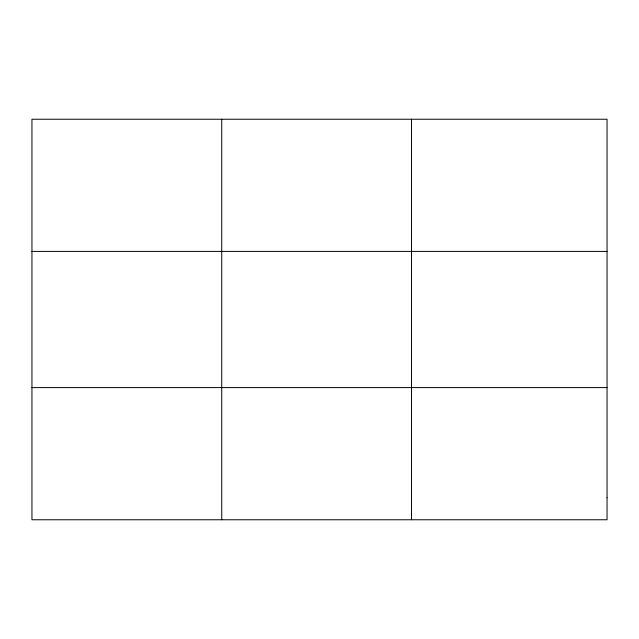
<?xml version="1.0" encoding="UTF-8"?>
<svg xmlns="http://www.w3.org/2000/svg" width="639" height="639" viewBox="0 0 639 639"><rect width="100%" height="100%" fill="white"/><g stroke="black" fill="none" stroke-linecap="round" stroke-linejoin="round"><path stroke-width="0.96" d="M221.733 519.763L221.733 119.237M411.516 519.763L411.516 119.237M31.95 251.407L607.05 251.407M31.95 387.593L607.05 387.593M607.05 497.733L607.05 519.763L31.95 519.763L31.95 119.237L607.05 119.237L607.05 497.733"/></g></svg>
